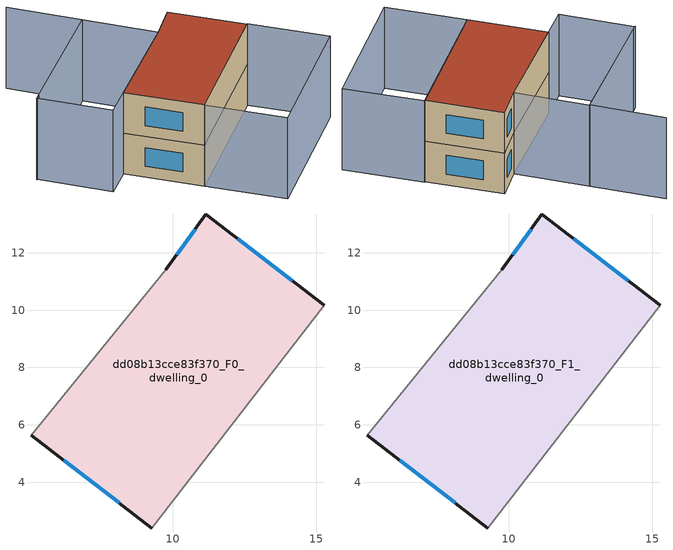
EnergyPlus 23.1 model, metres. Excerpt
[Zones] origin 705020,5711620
dd08b13cce83f370_F0_dwelling_0
 floor ground (EU_floor_Construction): 15.28,10.17 9.26,2.41 5.07,5.64 9.76,11.4 11.16,13.35 z0
 wall outside (EU_wall_Construction): 15.28,10.17 11.16,13.35 9.76,11.4 / 5.07,5.64 9.26,2.41 z0:3
 wall adiabatic (EU_wall_Construction): 9.26,2.41 15.28,10.17 / 9.76,11.4 5.07,5.64 z0:3
 window (EU_Window_Construction): 14.16,11.03 12.27,12.49 / 6.21,4.77 8.13,3.28 / 10.78,12.82 10.14,11.93 z0.81:2.19
dd08b13cce83f370_F1_dwelling_0
 floor to dd08b13cce83f370_F0_dwelling_0 (EU_floor_Construction): 15.28,10.17 9.26,2.41 5.07,5.64 9.76,11.4 11.15,13.35 z3
 wall outside (EU_wall_Construction): 15.28,10.17 11.16,13.35 9.76,11.4 / 5.07,5.64 9.26,2.41 z3:6
 wall adiabatic (EU_wall_Construction): 9.26,2.41 15.28,10.17 / 9.76,11.4 5.07,5.64 z3:6
 window (EU_Window_Construction): 14.16,11.03 12.27,12.49 / 6.21,4.77 8.13,3.28 / 10.78,12.82 10.14,11.93 z3.81:5.19
 roof outside (EU_roof_Construction): 9.26,2.41 15.28,10.17 11.16,13.35 9.76,11.4 5.07,5.64 z6
shading: 2.04,17.67 5.91,14.52 / 5.91,14.52 -0.18,7.05 / 19.53,6.93 13.5,-0.91 / 13.5,-0.91 9.23,2.37 / 9.23,2.37 15.27,10.21 / 15.27,10.21 19.53,6.93 / -0.15,7.08 5.9,14.53 / 5.9,14.53 9.76,11.4 / 9.76,11.4 3.71,3.95 / 3.71,3.95 -0.15,7.08 z0:6
[Building]
EU S2 Campaign: North Axis=0; Terrain=City; Solar Distribution=FullExterior
[Site:Location]
London: Latitude=51.5; Longitude=-0.5; Time Zone=0; Elevation=25
[SizingPeriod:WeatherFileDays]
AnnualSizingPeriod: Begin Month=1; Begin Day of Month=1; End Month=12; End Day of Month=31; Day of Week for Start Day=Monday; Use Weather File Daylight Saving Period=No; Use Weather File Rain and Snow Indicators=No
[MATERIAL]
EU_InternalMass_Material: Roughness=MediumRough; Thickness=0.1; Conductivity=1; Density=1800; Specific Heat=900; Thermal Absorptance=0.9; Solar Absorptance=0.7; Visible Absorptance=0.7
[MATERIAL:NOMASS] Roughness=MediumRough; Thermal Absorptance=0.9; Solar Absorptance=0.7; Visible Absorptance=0.7
Name | Thermal Resistance
EU_wall_NoMass | 0.727863
EU_roof_NoMass | 0.773354
EU_floor_NoMass | 1.79329
[WINDOWMATERIAL:SIMPLEGLAZINGSYSTEM]
EU_Window_SimpleGlazing: UFactor=2.58614; Solar Heat Gain Coefficient=0.76; Visible Transmittance=0.76
[CONSTRUCTION]
EU_wall_Construction: EU_wall_NoMass
EU_roof_Construction: EU_roof_NoMass
EU_floor_Construction: EU_floor_NoMass
EU_Window_Construction: EU_Window_SimpleGlazing
EU_InternalMass_Construction: EU_InternalMass_Material
[ZONE] Type=1; Multiplier=1; Ceiling Height=autocalculate; Floor Area=autocalculate; Part of Total Floor Area=Yes
Name | Volume
dd08b13cce83f370_F0_dwelling_0 | 153.04
dd08b13cce83f370_F1_dwelling_0 | 153.039
[INTERNALMASS] Construction=EU_InternalMass_Construction; Surface Area=51.0133
Name | Zone or ZoneList
dd08b13cce83f370_F0_dwelling_0_EU_InternalMass | dd08b13cce83f370_F0_dwelling_0
dd08b13cce83f370_F1_dwelling_0_EU_InternalMass | dd08b13cce83f370_F1_dwelling_0
[OTHEREQUIPMENT] Fuel Type=Electricity; Design Level Calculation Method=Watts/Area; Power per Zone Floor Area=1; Fraction Latent=0; Fraction Radiant=0; Fraction Lost=0; Carbon Dioxide Generation Rate=0; EndUse Subcategory=EU_Step8_InternalGains
Name | Zone or ZoneList or Space or SpaceList | Schedule
EU_Step8_InternalGain_dd08b13cce83f370_F0_dwelling_0_f000 | dd08b13cce83f370_F0_dwelling_0 | EU_Step8_GainSchedule_dd08b13cce83f370_F0_dwelling_0_f000
EU_Step8_InternalGain_dd08b13cce83f370_F1_dwelling_0_f000 | dd08b13cce83f370_F1_dwelling_0 | EU_Step8_GainSchedule_dd08b13cce83f370_F1_dwelling_0_f000
[ZONEVENTILATION:DESIGNFLOWRATE] Schedule=EU_AlwaysOn; Design Flow Rate Calculation Method=AirChanges/Hour; Air Changes per Hour=0.484901; Ventilation Type=Natural; Fan Pressure Rise=0; Fan Total Efficiency=1; Constant Term Coefficient=1; Temperature Term Coefficient=0; Velocity Term Coefficient=0; Velocity Squared Term Coefficient=0; Minimum Indoor Temperature=-100; Maximum Indoor Temperature=100; Delta Temperature=-100; Minimum Outdoor Temperature=-100; Maximum Outdoor Temperature=100; Maximum Wind Speed=40
Name | Zone or ZoneList or Space or SpaceList
EU_ConstantAir_dd08b13cce83f370_F0_dwelling_0 | dd08b13cce83f370_F0_dwelling_0
EU_ConstantAir_dd08b13cce83f370_F1_dwelling_0 | dd08b13cce83f370_F1_dwelling_0
[HVACTEMPLATE:THERMOSTAT] Constant Heating Setpoint=20; Constant Cooling Setpoint=50
EU_HeatOnly_dd08b13cce83f370_F0_dwelling_0; EU_HeatOnly_dd08b13cce83f370_F1_dwelling_0
[HVACTEMPLATE:ZONE:IDEALLOADSAIRSYSTEM] System Availability Schedule=EU_AlwaysOn; Maximum Heating Supply Air Temperature=50; Minimum Cooling Supply Air Temperature=13; Maximum Heating Supply Air Humidity Ratio=0.0156; Minimum Cooling Supply Air Humidity Ratio=0.0077; Heating Limit=NoLimit; Cooling Limit=NoLimit; Heating Availability Schedule=EU_AlwaysOn; Cooling Availability Schedule=EU_CoolingOff; Dehumidification Control Type=ConstantSensibleHeatRatio; Cooling Sensible Heat Ratio=0.7; Dehumidification Setpoint=60; Humidification Control Type=None; Humidification Setpoint=30; Outdoor Air Method=None; Outdoor Air Flow Rate per Person=0.00944; Outdoor Air Flow Rate per Zone Floor Area=0; Outdoor Air Flow Rate per Zone=0; Demand Controlled Ventilation Type=None; Outdoor Air Economizer Type=NoEconomizer; Heat Recovery Type=None; Sensible Heat Recovery Effectiveness=0.7; Latent Heat Recovery Effectiveness=0.65
Name | Template Thermostat
dd08b13cce83f370_F0_dwelling_0 | EU_HeatOnly_dd08b13cce83f370_F0_dwelling_0
dd08b13cce83f370_F1_dwelling_0 | EU_HeatOnly_dd08b13cce83f370_F1_dwelling_0
[SIZING:ZONE] Zone Cooling Design Supply Air Temperature Input Method=SupplyAirTemperature; Zone Cooling Design Supply Air Temperature=13; Zone Heating Design Supply Air Temperature Input Method=SupplyAirTemperature; Zone Heating Design Supply Air Temperature=50; Zone Cooling Design Supply Air Humidity Ratio=0.008; Zone Heating Design Supply Air Humidity Ratio=0.008; Cooling Design Air Flow Method=DesignDay; Cooling Design Air Flow Rate=0; Cooling Minimum Air Flow per Zone Floor Area=0.000762; Cooling Minimum Air Flow=0; Cooling Minimum Air Flow Fraction=0.2; Heating Design Air Flow Method=DesignDay; Heating Design Air Flow Rate=0; Heating Maximum Air Flow per Zone Floor Area=0.002032; Heating Maximum Air Flow=0.141576; Heating Maximum Air Flow Fraction=0.3; Account for Dedicated Outdoor Air System=No; Dedicated Outdoor Air System Control Strategy=NeutralSupplyAir; Dedicated Outdoor Air Low Setpoint Temperature for Design=autosize; Dedicated Outdoor Air High Setpoint Temperature for Design=autosize; Zone Load Sizing Method=Sensible Load Only No Latent Load; Zone Latent Cooling Design Supply Air Humidity Ratio Input Method=HumidityRatioDifference; Zone Cooling Design Supply Air Humidity Ratio Difference=0.005; Zone Latent Heating Design Supply Air Humidity Ratio Input Method=HumidityRatioDifference; Zone Humidification Design Supply Air Humidity Ratio Difference=0.005
dd08b13cce83f370_F0_dwelling_0; dd08b13cce83f370_F1_dwelling_0
[SCHEDULE:CONSTANT]
Name | Hourly Value
EU_AlwaysOn | 1
EU_CoolingOff | 0
[SCHEDULE:FILE] Column Number=1; Rows to Skip at Top=0; Number of Hours of Data=8760; Column Separator=Comma; Interpolate to Timestep=No; Minutes per Item=60; Adjust Schedule for Daylight Savings=Yes
Name | File
EU_Step8_GainSchedule_dd08b13cce83f370_F0_dwelling_0_f000 | ../../schedules/dd08b13cce83f370/dd08b13cce83f370_F0_dwelling_0_f000_gain.csv
EU_Step8_GainSchedule_dd08b13cce83f370_F1_dwelling_0_f000 | ../../schedules/dd08b13cce83f370/dd08b13cce83f370_F1_dwelling_0_f000_gain.csv
